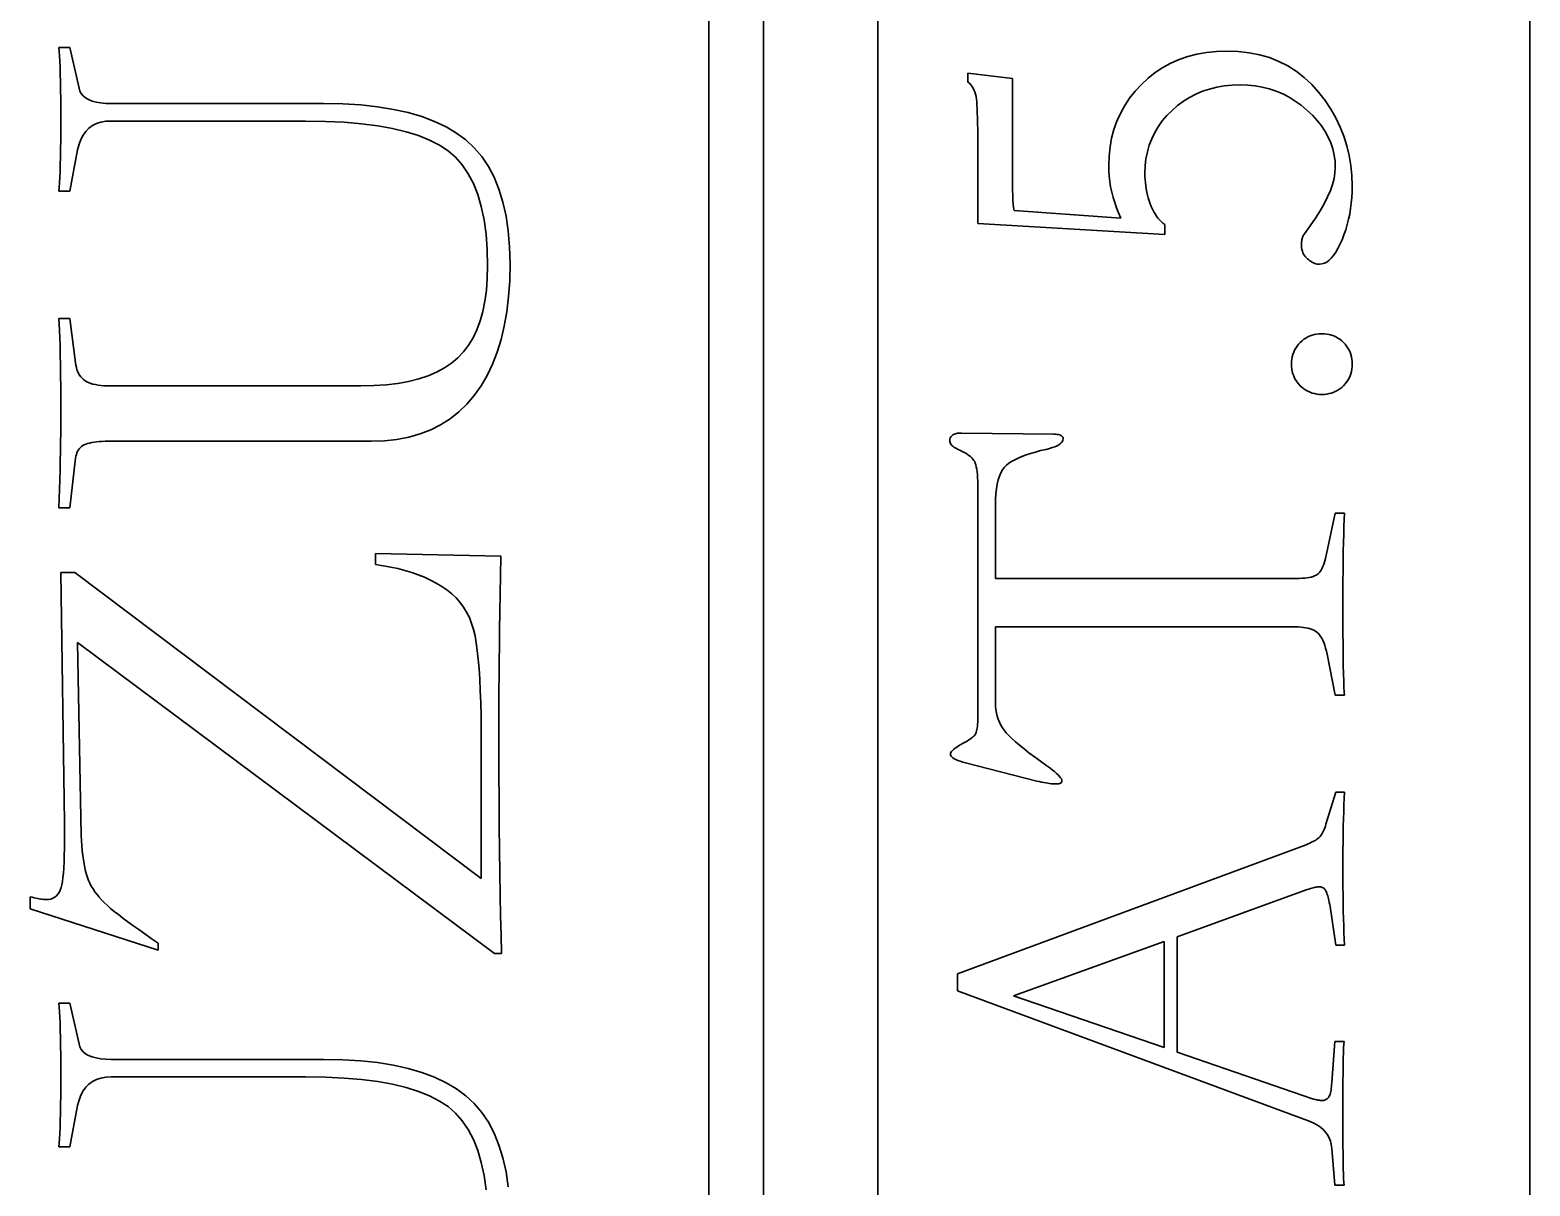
# Model space of a CAD drawing. Header units: millimetres. Extents: x -105 to 105, y -148 to 148.
# Drawn here: x -2.07 to 6.19, y 44.87 to 51.24 of the extents above; entities that cross this region are included whole.
import ezdxf

# ---------------------------------------------------------------- set-up
doc = ezdxf.new("R2010")
doc.units = ezdxf.units.MM
doc.layers.add('粗实线层', color=7, linetype='Continuous', lineweight=35)

msp = doc.modelspace()

# ---------------------------------------------------------------- linework, layer by layer
at = {"layer": '粗实线层', "color": 7, "lineweight": 35, "ltscale": 0.37}
for p, q in [((1.6696, 55.7654), (1.6696, 40.7654)), ((1.9696, 55.5154), (1.9696, 41.0154)), ((2.6, 42.3263), (2.6, 54.2046)), ((6.1943, 54.2046), (6.1943, 42.3263)), ((-1.9132, 51.1407), (-1.8514, 51.1407)), ((-1.911, 51.1193), (-1.9132, 51.1407)), ((-1.909, 51.0938), (-1.911, 51.1193)), ((-1.9073, 51.0643), (-1.909, 51.0938)), ((-1.8514, 51.1407), (-1.8012, 50.9167)), ((4.2605, 51.0748), (4.3086, 51.0913)), ((4.3086, 51.0913), (4.3589, 51.1042)), ((4.3589, 51.1042), (4.4113, 51.1133)), ((4.4113, 51.1133), (4.4659, 51.1188)), ((4.4659, 51.1188), (4.5228, 51.1207)), ((4.5228, 51.1207), (4.5858, 51.1184)), ((4.5858, 51.1184), (4.646, 51.1116)), ((4.646, 51.1116), (4.7036, 51.1002)), ((4.7036, 51.1002), (4.7583, 51.0844)), ((4.7583, 51.0844), (4.8104, 51.0639)), ((-1.9058, 51.0307), (-1.9073, 51.0643)), ((-1.9045, 50.9929), (-1.9058, 51.0307)), ((4.0901, 50.9721), (4.1294, 51.0033)), ((4.1294, 51.0033), (4.1709, 51.0308)), ((4.1709, 51.0308), (4.2146, 51.0546)), ((4.2146, 51.0546), (4.2605, 51.0748)), ((4.8104, 51.0639), (4.8597, 51.039)), ((4.8597, 51.039), (4.9063, 51.0095)), ((4.9063, 51.0095), (4.9501, 50.9755)), ((-1.9035, 50.9511), (-1.9045, 50.9929)), ((-1.9026, 50.9052), (-1.9035, 50.9511)), ((3.0972, 50.9984), (3.3417, 50.9694)), ((3.0972, 50.9501), (3.0972, 50.9984)), ((3.1052, 50.9432), (3.0972, 50.9501)), ((3.1125, 50.9354), (3.1052, 50.9432)), ((3.1191, 50.9267), (3.1125, 50.9354)), ((3.125, 50.9171), (3.1191, 50.9267)), ((3.3417, 50.9694), (3.3417, 50.5189)), ((4.0187, 50.8997), (4.0529, 50.9372)), ((4.0529, 50.9372), (4.0901, 50.9721)), ((4.4684, 50.9214), (4.4287, 50.9116)), ((4.5097, 50.9284), (4.4684, 50.9214)), ((4.5525, 50.9326), (4.5097, 50.9284)), ((4.5968, 50.934), (4.5525, 50.9326)), ((4.6387, 50.9326), (4.5968, 50.934)), ((4.6795, 50.9285), (4.6387, 50.9326)), ((4.7192, 50.9216), (4.6795, 50.9285)), ((4.7577, 50.9119), (4.7192, 50.9216)), ((4.9501, 50.9755), (4.9912, 50.9369)), ((4.9912, 50.9369), (5.0296, 50.8938)), ((-1.9021, 50.8552), (-1.9026, 50.9052)), ((-1.9017, 50.8011), (-1.9021, 50.8552)), ((-1.8012, 50.9167), (-1.7967, 50.9005)), ((-1.7967, 50.9005), (-1.7892, 50.8861)), ((-1.7892, 50.8861), (-1.7787, 50.8733)), ((-1.7787, 50.8733), (-1.7654, 50.8623)), ((-1.7654, 50.8623), (-1.7491, 50.853)), ((-1.7491, 50.853), (-1.7298, 50.8453)), ((-1.7298, 50.8453), (-1.7077, 50.8394)), ((-1.7077, 50.8394), (-1.6826, 50.8351)), ((-1.6826, 50.8351), (-1.6545, 50.8326)), ((3.1301, 50.9067), (3.125, 50.9171)), ((3.1346, 50.8953), (3.1301, 50.9067)), ((3.1384, 50.883), (3.1346, 50.8953)), ((3.1415, 50.8698), (3.1384, 50.883)), ((3.1438, 50.8557), (3.1415, 50.8698)), ((3.1454, 50.8407), (3.1438, 50.8557)), ((3.1466, 50.8236), (3.1454, 50.8407)), ((3.961, 50.8199), (3.988, 50.8606)), ((3.988, 50.8606), (4.0187, 50.8997)), ((4.2848, 50.8444), (4.2526, 50.8206)), ((4.3185, 50.8654), (4.2848, 50.8444)), ((4.3537, 50.8836), (4.3185, 50.8654)), ((4.3904, 50.899), (4.3537, 50.8836)), ((4.4287, 50.9116), (4.3904, 50.899)), ((4.7951, 50.8994), (4.7577, 50.9119)), ((4.8314, 50.8842), (4.7951, 50.8994)), ((4.8666, 50.8662), (4.8314, 50.8842)), ((4.9006, 50.8455), (4.8666, 50.8662)), ((4.9335, 50.8219), (4.9006, 50.8455)), ((5.0296, 50.8938), (5.0648, 50.8478)), ((5.0648, 50.8478), (5.0963, 50.8005)), ((-1.9016, 50.7429), (-1.9017, 50.8011)), ((-1.6545, 50.8326), (-1.6236, 50.8317)), ((-1.6236, 50.8317), (-0.4535, 50.8317)), ((-0.4535, 50.8317), (-0.3483, 50.8297)), ((-0.3483, 50.8297), (-0.2491, 50.8237)), ((-0.2491, 50.8237), (-0.1558, 50.8136)), ((-0.1558, 50.8136), (-0.0685, 50.7996)), ((-0.0685, 50.7996), (0.0129, 50.7815)), ((0.0129, 50.7815), (0.0883, 50.7594)), ((0.0883, 50.7594), (0.1577, 50.7333)), ((3.1477, 50.8032), (3.1466, 50.8236)), ((3.1487, 50.7796), (3.1477, 50.8032)), ((3.1495, 50.7526), (3.1487, 50.7796)), ((3.1502, 50.7224), (3.1495, 50.7526)), ((3.9178, 50.7337), (3.9376, 50.7776)), ((3.9376, 50.7776), (3.961, 50.8199)), ((4.1935, 50.7654), (4.168, 50.7354)), ((4.2219, 50.794), (4.1935, 50.7654)), ((4.2526, 50.8206), (4.2219, 50.794)), ((4.9653, 50.7956), (4.9335, 50.8219)), ((4.9949, 50.7675), (4.9653, 50.7956)), ((5.0215, 50.7386), (4.9949, 50.7675)), ((5.0963, 50.8005), (5.124, 50.752)), ((-1.9021, 50.6307), (-1.9017, 50.6847)), ((-1.9017, 50.6847), (-1.9016, 50.7429)), ((-1.7644, 50.6782), (-1.7793, 50.6576)), ((-1.7471, 50.6956), (-1.7644, 50.6782)), ((-1.7274, 50.7098), (-1.7471, 50.6956)), ((-1.7051, 50.7209), (-1.7274, 50.7098)), ((-1.6804, 50.7288), (-1.7051, 50.7209)), ((-1.6532, 50.7336), (-1.6804, 50.7288)), ((-1.6236, 50.7352), (-1.6532, 50.7336)), ((-0.5539, 50.7352), (-1.6236, 50.7352)), ((-0.4438, 50.7335), (-0.5539, 50.7352)), ((-0.3408, 50.7286), (-0.4438, 50.7335)), ((-0.2447, 50.7204), (-0.3408, 50.7286)), ((-0.1556, 50.7089), (-0.2447, 50.7204)), ((-0.0736, 50.6941), (-0.1556, 50.7089)), ((0.0015, 50.6761), (-0.0736, 50.6941)), ((0.0696, 50.6547), (0.0015, 50.6761)), ((0.1577, 50.7333), (0.2213, 50.7032)), ((0.2213, 50.7032), (0.2788, 50.6691)), ((3.1508, 50.6889), (3.1502, 50.7224)), ((3.1513, 50.6521), (3.1508, 50.6889)), ((3.889, 50.641), (3.9016, 50.6882)), ((3.9016, 50.6882), (3.9178, 50.7337)), ((4.1261, 50.6715), (4.1097, 50.6375)), ((4.1456, 50.7041), (4.1261, 50.6715)), ((4.168, 50.7354), (4.1456, 50.7041)), ((5.0449, 50.7088), (5.0215, 50.7386)), ((5.0652, 50.6782), (5.0449, 50.7088)), ((5.0823, 50.6468), (5.0652, 50.6782)), ((5.124, 50.752), (5.148, 50.7022)), ((5.148, 50.7022), (5.1684, 50.6512)), ((-1.9026, 50.5809), (-1.9021, 50.6307)), ((-1.8015, 50.6069), (-1.8089, 50.5768)), ((-1.7916, 50.6338), (-1.8015, 50.6069)), ((-1.7793, 50.6576), (-1.7916, 50.6338)), ((0.1307, 50.6301), (0.0696, 50.6547)), ((0.1848, 50.6022), (0.1307, 50.6301)), ((0.232, 50.5711), (0.1848, 50.6022)), ((0.2788, 50.6691), (0.3305, 50.6309)), ((0.3305, 50.6309), (0.3767, 50.5879)), ((0.3767, 50.5879), (0.418, 50.5393)), ((3.1516, 50.6121), (3.1513, 50.6521)), ((3.1518, 50.5687), (3.1516, 50.6121)), ((3.8745, 50.5419), (3.8799, 50.5922)), ((3.8799, 50.5922), (3.889, 50.641)), ((4.0962, 50.6023), (4.0857, 50.5657)), ((4.1097, 50.6375), (4.0962, 50.6023)), ((5.0964, 50.6145), (5.0823, 50.6468)), ((5.1073, 50.5814), (5.0964, 50.6145)), ((5.1684, 50.6512), (5.1851, 50.5989)), ((5.1851, 50.5989), (5.198, 50.5454)), ((-1.9045, 50.4938), (-1.9035, 50.5353)), ((-1.9035, 50.5353), (-1.9026, 50.5809)), ((-1.8089, 50.5768), (-1.8514, 50.349)), ((0.2734, 50.5352), (0.232, 50.5711)), ((0.3106, 50.4931), (0.2734, 50.5352)), ((0.418, 50.5393), (0.4545, 50.485)), ((3.1519, 50.5221), (3.1518, 50.5687)), ((3.1519, 50.1713), (3.1519, 50.5221)), ((3.3417, 50.5189), (3.3418, 50.4709)), ((3.8727, 50.4899), (3.8745, 50.5419)), ((4.0782, 50.5278), (4.0737, 50.4886)), ((4.0857, 50.5657), (4.0782, 50.5278)), ((5.1151, 50.5474), (5.1073, 50.5814)), ((5.1198, 50.5127), (5.1151, 50.5474)), ((5.1213, 50.477), (5.1198, 50.5127)), ((5.198, 50.5454), (5.2072, 50.4906)), ((-1.909, 50.3944), (-1.9073, 50.4234)), ((-1.9073, 50.4234), (-1.9058, 50.4565)), ((-1.9058, 50.4565), (-1.9045, 50.4938)), ((0.3433, 50.4449), (0.3106, 50.4931)), ((0.3716, 50.3906), (0.3433, 50.4449)), ((0.4545, 50.485), (0.4862, 50.4251)), ((0.4862, 50.4251), (0.5129, 50.3596)), ((3.3418, 50.4709), (3.3421, 50.4275)), ((3.3421, 50.4275), (3.3426, 50.3885)), ((3.8734, 50.4604), (3.8727, 50.4899)), ((3.8754, 50.431), (3.8734, 50.4604)), ((3.8788, 50.4017), (3.8754, 50.431)), ((4.0737, 50.4886), (4.0722, 50.4481)), ((4.0722, 50.4481), (4.0725, 50.4302)), ((4.0725, 50.4302), (4.0734, 50.4125)), ((5.1145, 50.4182), (5.1196, 50.4485)), ((5.1196, 50.4485), (5.1213, 50.477)), ((5.2072, 50.4906), (5.2128, 50.4346)), ((5.2128, 50.4346), (5.2147, 50.3773)), ((-1.9132, 50.349), (-1.911, 50.3696)), ((-1.8514, 50.349), (-1.9132, 50.349)), ((-1.911, 50.3696), (-1.909, 50.3944)), ((0.3956, 50.3302), (0.3716, 50.3906)), ((0.5129, 50.3596), (0.5348, 50.2885)), ((3.3426, 50.3885), (3.3433, 50.3541)), ((3.3433, 50.3541), (3.3442, 50.3242)), ((3.8835, 50.3725), (3.8788, 50.4017)), ((3.8896, 50.3435), (3.8835, 50.3725)), ((3.897, 50.3146), (3.8896, 50.3435)), ((4.0734, 50.4125), (4.0748, 50.395)), ((4.0748, 50.395), (4.0769, 50.3778)), ((4.0769, 50.3778), (4.0795, 50.3608)), ((4.0795, 50.3608), (4.0827, 50.344)), ((4.0827, 50.344), (4.0864, 50.3274)), ((5.0787, 50.3169), (5.0941, 50.3524)), ((5.0941, 50.3524), (5.106, 50.3862)), ((5.106, 50.3862), (5.1145, 50.4182)), ((5.2141, 50.3454), (5.2124, 50.314)), ((5.2147, 50.3773), (5.2141, 50.3454)), ((0.4153, 50.2636), (0.3956, 50.3302)), ((0.4305, 50.1908), (0.4153, 50.2636)), ((0.5348, 50.2885), (0.5519, 50.2116)), ((3.3442, 50.3242), (3.3452, 50.2988)), ((3.3452, 50.2988), (3.3465, 50.2778)), ((3.3465, 50.2778), (3.3479, 50.2614)), ((3.3479, 50.2614), (3.3496, 50.2495)), ((3.9058, 50.2858), (3.897, 50.3146)), ((3.916, 50.2572), (3.9058, 50.2858)), ((3.9275, 50.2287), (3.916, 50.2572)), ((4.0864, 50.3274), (4.0908, 50.3111)), ((4.0908, 50.3111), (4.0957, 50.295)), ((4.0957, 50.295), (4.1012, 50.2791)), ((4.1012, 50.2791), (4.1072, 50.2638)), ((4.1072, 50.2638), (4.1137, 50.2493)), ((5.0378, 50.2407), (5.0599, 50.2797)), ((5.0599, 50.2797), (5.0787, 50.3169)), ((5.2096, 50.283), (5.2057, 50.2527)), ((5.2124, 50.314), (5.2096, 50.283)), ((0.4414, 50.112), (0.4305, 50.1908)), ((0.5519, 50.2116), (0.564, 50.1292)), ((3.3496, 50.2495), (3.3514, 50.2421)), ((3.3514, 50.2421), (3.9403, 50.2003)), ((3.9403, 50.2003), (3.9275, 50.2287)), ((4.1137, 50.2493), (4.1206, 50.2357)), ((4.1206, 50.2357), (4.128, 50.223)), ((4.128, 50.223), (4.1358, 50.2111)), ((4.1358, 50.2111), (4.1441, 50.2002)), ((4.1441, 50.2002), (4.1528, 50.19)), ((4.1528, 50.19), (4.162, 50.1808)), ((4.162, 50.1808), (4.1716, 50.1724)), ((4.9832, 50.1576), (5.0122, 50.2)), ((5.0122, 50.2), (5.0378, 50.2407)), ((5.1944, 50.1935), (5.1871, 50.1646)), ((5.2006, 50.2228), (5.1944, 50.1935)), ((5.2057, 50.2527), (5.2006, 50.2228)), ((0.448, 50.027), (0.4414, 50.112)), ((0.564, 50.1292), (0.5713, 50.0411)), ((4.1816, 50.1102), (3.1519, 50.1713)), ((4.1716, 50.1724), (4.1816, 50.1649)), ((4.1816, 50.1649), (4.1816, 50.1102)), ((4.9387, 50.0876), (4.9405, 50.0933)), ((4.9405, 50.0933), (4.9426, 50.0987)), ((4.9426, 50.0987), (4.945, 50.1039)), ((4.945, 50.1039), (4.9477, 50.1088)), ((4.9477, 50.1088), (4.9508, 50.1134)), ((4.9508, 50.1134), (4.9832, 50.1576)), ((5.169, 50.1085), (5.1584, 50.0812)), ((5.1786, 50.1363), (5.169, 50.1085)), ((5.1871, 50.1646), (5.1786, 50.1363)), ((0.4502, 49.9358), (0.448, 50.027)), ((0.5713, 50.0411), (0.5738, 49.9474)), ((4.9347, 50.0555), (4.9348, 50.0624)), ((4.935, 50.0454), (4.9347, 50.0555)), ((4.9348, 50.0624), (4.9353, 50.0691)), ((4.936, 50.0358), (4.935, 50.0454)), ((4.9353, 50.0691), (4.9361, 50.0755)), ((4.9377, 50.0266), (4.936, 50.0358)), ((4.9361, 50.0755), (4.9373, 50.0817)), ((4.9373, 50.0817), (4.9387, 50.0876)), ((4.9401, 50.0179), (4.9377, 50.0266)), ((4.9431, 50.0096), (4.9401, 50.0179)), ((4.9468, 50.0018), (4.9431, 50.0096)), ((5.1235, 50.0123), (5.1115, 49.9947)), ((5.1354, 50.0325), (5.1235, 50.0123)), ((5.147, 50.0555), (5.1354, 50.0325)), ((5.1584, 50.0812), (5.147, 50.0555)), ((0.4486, 49.8675), (0.4502, 49.9358)), ((0.5738, 49.9474), (0.5718, 49.8553)), ((4.9512, 49.9944), (4.9468, 50.0018)), ((4.9563, 49.9875), (4.9512, 49.9944)), ((4.9621, 49.981), (4.9563, 49.9875)), ((4.9685, 49.975), (4.9621, 49.981)), ((4.9752, 49.9695), (4.9685, 49.975)), ((4.9819, 49.9646), (4.9752, 49.9695)), ((4.9886, 49.9602), (4.9819, 49.9646)), ((4.9952, 49.9565), (4.9886, 49.9602)), ((5.0019, 49.9533), (4.9952, 49.9565)), ((5.0085, 49.9507), (5.0019, 49.9533)), ((5.015, 49.9487), (5.0085, 49.9507)), ((5.0215, 49.9472), (5.015, 49.9487)), ((5.028, 49.9463), (5.0215, 49.9472)), ((5.0345, 49.9461), (5.028, 49.9463)), ((5.0479, 49.9474), (5.0345, 49.9461)), ((5.061, 49.9515), (5.0479, 49.9474)), ((5.074, 49.9582), (5.061, 49.9515)), ((5.0867, 49.9677), (5.074, 49.9582)), ((5.0992, 49.9798), (5.0867, 49.9677)), ((5.1115, 49.9947), (5.0992, 49.9798)), ((0.4436, 49.8031), (0.4486, 49.8675)), ((0.5718, 49.8553), (0.5659, 49.7677)), ((0.4354, 49.7427), (0.4436, 49.8031)), ((0.5659, 49.7677), (0.556, 49.6843)), ((0.4092, 49.6336), (0.4239, 49.6862)), ((0.4239, 49.6862), (0.4354, 49.7427)), ((0.556, 49.6843), (0.5422, 49.6054)), ((-1.911, 49.6159), (-1.9132, 49.6462)), ((-1.9132, 49.6462), (-1.8514, 49.6462)), ((-1.909, 49.5808), (-1.911, 49.6159)), ((-1.8514, 49.6462), (-1.8205, 49.4029)), ((0.3911, 49.585), (0.4092, 49.6336)), ((0.5422, 49.6054), (0.5245, 49.5308)), ((-1.9073, 49.5409), (-1.909, 49.5808)), ((-1.9058, 49.496), (-1.9073, 49.5409)), ((0.3451, 49.4996), (0.3698, 49.5403)), ((0.3698, 49.5403), (0.3911, 49.585)), ((0.5245, 49.5308), (0.5028, 49.4606)), ((4.9191, 49.5049), (4.9283, 49.5148)), ((4.9283, 49.5148), (4.9381, 49.524)), ((4.9381, 49.524), (4.9485, 49.5322)), ((4.9485, 49.5322), (4.9592, 49.5394)), ((4.9592, 49.5394), (4.9705, 49.5457)), ((4.9705, 49.5457), (4.9822, 49.551)), ((4.9822, 49.551), (4.9943, 49.5554)), ((4.9943, 49.5554), (5.0069, 49.5588)), ((5.0069, 49.5588), (5.0199, 49.5612)), ((5.0199, 49.5612), (5.0334, 49.5626)), ((5.0334, 49.5626), (5.0473, 49.5631)), ((5.0473, 49.5631), (5.0613, 49.5626)), ((5.0613, 49.5626), (5.0747, 49.5612)), ((5.0747, 49.5612), (5.0878, 49.5588)), ((5.0878, 49.5588), (5.1003, 49.5554)), ((5.1003, 49.5554), (5.1125, 49.551)), ((5.1125, 49.551), (5.1242, 49.5457)), ((5.1242, 49.5457), (5.1354, 49.5394)), ((5.1354, 49.5394), (5.1462, 49.5322)), ((5.1462, 49.5322), (5.1565, 49.524)), ((5.1565, 49.524), (5.1664, 49.5148)), ((5.1664, 49.5148), (5.1756, 49.5049)), ((-1.9045, 49.4463), (-1.9058, 49.496)), ((-1.9035, 49.3918), (-1.9045, 49.4463)), ((0.2512, 49.4006), (0.286, 49.4299)), ((0.286, 49.4299), (0.3172, 49.4628)), ((0.3172, 49.4628), (0.3451, 49.4996)), ((0.5028, 49.4606), (0.4772, 49.3947)), ((4.8819, 49.4232), (4.8843, 49.4362)), ((4.8843, 49.4362), (4.8877, 49.4488)), ((4.8877, 49.4488), (4.8921, 49.4609)), ((4.8921, 49.4609), (4.8974, 49.4726)), ((4.8974, 49.4726), (4.9036, 49.4838)), ((4.9036, 49.4838), (4.9109, 49.4946)), ((4.9109, 49.4946), (4.9191, 49.5049)), ((5.1756, 49.5049), (5.1838, 49.4946)), ((5.1838, 49.4946), (5.191, 49.4838)), ((5.191, 49.4838), (5.1973, 49.4726)), ((5.1973, 49.4726), (5.2026, 49.4609)), ((5.2026, 49.4609), (5.2069, 49.4488)), ((5.2069, 49.4488), (5.2103, 49.4362)), ((5.2103, 49.4362), (5.2127, 49.4232)), ((-1.9026, 49.3323), (-1.9035, 49.3918)), ((-1.8205, 49.4029), (-1.8186, 49.3894)), ((-1.8186, 49.3894), (-1.8159, 49.3767)), ((-1.8159, 49.3767), (-1.8126, 49.3648)), ((-1.8126, 49.3648), (-1.8085, 49.3538)), ((-1.8085, 49.3538), (-1.8036, 49.3435)), ((0.1217, 49.3311), (0.169, 49.3511)), ((0.169, 49.3511), (0.2121, 49.3743)), ((0.2121, 49.3743), (0.2512, 49.4006)), ((0.4772, 49.3947), (0.4477, 49.3332)), ((4.88, 49.3958), (4.8805, 49.4097)), ((4.8805, 49.3818), (4.88, 49.3958)), ((4.8805, 49.4097), (4.8819, 49.4232)), ((4.8819, 49.3683), (4.8805, 49.3818)), ((4.8843, 49.3553), (4.8819, 49.3683)), ((4.8877, 49.3427), (4.8843, 49.3553)), ((5.2103, 49.3553), (5.2069, 49.3427)), ((5.2127, 49.3683), (5.2103, 49.3553)), ((5.2127, 49.4232), (5.2142, 49.4097)), ((5.2142, 49.3818), (5.2127, 49.3683)), ((5.2142, 49.4097), (5.2147, 49.3958)), ((5.2147, 49.3958), (5.2142, 49.3818)), ((-1.9021, 49.268), (-1.9026, 49.3323)), ((-1.9017, 49.1989), (-1.9021, 49.268)), ((-1.8036, 49.3435), (-1.798, 49.3341)), ((-1.798, 49.3341), (-1.7917, 49.3254)), ((-1.7917, 49.3254), (-1.7847, 49.3176)), ((-1.7847, 49.3176), (-1.7769, 49.3106)), ((-1.7769, 49.3106), (-1.7684, 49.3044)), ((-1.7684, 49.3044), (-1.759, 49.2989)), ((-1.759, 49.2989), (-1.7485, 49.294)), ((-1.7485, 49.294), (-1.7371, 49.2896)), ((-1.7371, 49.2896), (-1.7245, 49.2859)), ((-1.7245, 49.2859), (-1.7109, 49.2827)), ((-1.7109, 49.2827), (-1.6963, 49.2801)), ((-1.6963, 49.2801), (-1.6807, 49.278)), ((-1.6807, 49.278), (-1.664, 49.2766)), ((-1.664, 49.2766), (-1.6462, 49.2757)), ((-1.6462, 49.2757), (-1.6274, 49.2754)), ((-1.6274, 49.2754), (-0.2488, 49.2754)), ((-0.2488, 49.2754), (-0.1767, 49.277)), ((-0.1767, 49.277), (-0.1088, 49.2816)), ((-0.1088, 49.2816), (-0.0449, 49.2893)), ((-0.0449, 49.2893), (0.0147, 49.3002)), ((0.0147, 49.3002), (0.0703, 49.3141)), ((0.0703, 49.3141), (0.1217, 49.3311)), ((0.4142, 49.2761), (0.3768, 49.2233)), ((0.4477, 49.3332), (0.4142, 49.2761)), ((4.8921, 49.3306), (4.8877, 49.3427)), ((4.8974, 49.3189), (4.8921, 49.3306)), ((4.9036, 49.3077), (4.8974, 49.3189)), ((4.9109, 49.2969), (4.9036, 49.3077)), ((4.9191, 49.2866), (4.9109, 49.2969)), ((4.9283, 49.2767), (4.9191, 49.2866)), ((4.9381, 49.2675), (4.9283, 49.2767)), ((4.9485, 49.2593), (4.9381, 49.2675)), ((5.1565, 49.2675), (5.1462, 49.2593)), ((5.1664, 49.2767), (5.1565, 49.2675)), ((5.1756, 49.2866), (5.1664, 49.2767)), ((5.1838, 49.2969), (5.1756, 49.2866)), ((5.191, 49.3077), (5.1838, 49.2969)), ((5.1973, 49.3189), (5.191, 49.3077)), ((5.2026, 49.3306), (5.1973, 49.3189)), ((5.2069, 49.3427), (5.2026, 49.3306)), ((-1.9016, 49.1248), (-1.9017, 49.1989)), ((0.3768, 49.2233), (0.3357, 49.1753)), ((4.9592, 49.2521), (4.9485, 49.2593)), ((4.9705, 49.2458), (4.9592, 49.2521)), ((4.9822, 49.2405), (4.9705, 49.2458)), ((4.9943, 49.2361), (4.9822, 49.2405)), ((5.0069, 49.2328), (4.9943, 49.2361)), ((5.0199, 49.2303), (5.0069, 49.2328)), ((5.0334, 49.2289), (5.0199, 49.2303)), ((5.0473, 49.2284), (5.0334, 49.2289)), ((5.0613, 49.2289), (5.0473, 49.2284)), ((5.0747, 49.2303), (5.0613, 49.2289)), ((5.0878, 49.2328), (5.0747, 49.2303)), ((5.1003, 49.2361), (5.0878, 49.2328)), ((5.1125, 49.2405), (5.1003, 49.2361)), ((5.1242, 49.2458), (5.1125, 49.2405)), ((5.1354, 49.2521), (5.1242, 49.2458)), ((5.1462, 49.2593), (5.1354, 49.2521)), ((-1.9017, 49.0717), (-1.9016, 49.1248)), ((0.2911, 49.1322), (0.243, 49.0943)), ((0.3357, 49.1753), (0.2911, 49.1322)), ((-1.9026, 48.966), (-1.9021, 49.0187)), ((-1.9021, 49.0187), (-1.9017, 49.0717)), ((0.1364, 49.0336), (0.0779, 49.0108)), ((0.1914, 49.0614), (0.1364, 49.0336)), ((0.243, 49.0943), (0.1914, 49.0614)), ((-1.9035, 48.9135), (-1.9026, 48.966)), ((-1.7936, 48.9363), (-1.7994, 48.93)), ((-1.7871, 48.9419), (-1.7936, 48.9363)), ((-1.78, 48.9468), (-1.7871, 48.9419)), ((-1.7722, 48.9511), (-1.78, 48.9468)), ((-1.7636, 48.9547), (-1.7722, 48.9511)), ((-1.7539, 48.958), (-1.7636, 48.9547)), ((-1.7432, 48.9609), (-1.7539, 48.958)), ((-1.7315, 48.9634), (-1.7432, 48.9609)), ((-1.7187, 48.9655), (-1.7315, 48.9634)), ((-1.7048, 48.9673), (-1.7187, 48.9655)), ((-1.6899, 48.9686), (-1.7048, 48.9673)), ((-1.674, 48.9696), (-1.6899, 48.9686)), ((-1.657, 48.9702), (-1.674, 48.9696)), ((-1.639, 48.9704), (-1.657, 48.9702)), ((-0.1909, 48.9704), (-1.639, 48.9704)), ((-0.1185, 48.9729), (-0.1909, 48.9704)), ((-0.0495, 48.9805), (-0.1185, 48.9729)), ((0.0159, 48.9931), (-0.0495, 48.9805)), ((0.0779, 49.0108), (0.0159, 48.9931)), ((2.9974, 48.9742), (2.9981, 48.9821)), ((2.9978, 48.9685), (2.9974, 48.9742)), ((2.9992, 48.963), (2.9978, 48.9685)), ((2.9981, 48.9821), (3, 48.9892)), ((3.0014, 48.9577), (2.9992, 48.963)), ((3, 48.9892), (3.0032, 48.9955)), ((3.0046, 48.9526), (3.0014, 48.9577)), ((3.0032, 48.9955), (3.0077, 49.001)), ((3.0087, 48.9476), (3.0046, 48.9526)), ((3.0077, 49.001), (3.0135, 49.0056)), ((3.0136, 48.9429), (3.0087, 48.9476)), ((3.0135, 49.0056), (3.0206, 49.0093)), ((3.0195, 48.9384), (3.0136, 48.9429)), ((3.0262, 48.934), (3.0195, 48.9384)), ((3.0206, 49.0093), (3.0289, 49.0123)), ((3.0339, 48.9299), (3.0262, 48.934)), ((3.0289, 49.0123), (3.0386, 49.0143)), ((3.0386, 49.0143), (3.0495, 49.0156)), ((3.0495, 49.0156), (3.0618, 49.016)), ((3.0618, 49.016), (3.5702, 49.0096)), ((3.562, 48.9354), (3.5461, 48.9305)), ((3.576, 48.9406), (3.562, 48.9354)), ((3.5702, 49.0096), (3.58, 49.0093)), ((3.5881, 48.946), (3.576, 48.9406)), ((3.58, 49.0093), (3.5887, 49.0086)), ((3.5984, 48.9517), (3.5881, 48.946)), ((3.5887, 49.0086), (3.5965, 49.0073)), ((3.5965, 49.0073), (3.6032, 49.0055)), ((3.6068, 48.9576), (3.5984, 48.9517)), ((3.6032, 49.0055), (3.6088, 49.0031)), ((3.6133, 48.9638), (3.6068, 48.9576)), ((3.6088, 49.0031), (3.6135, 49.0003)), ((3.618, 48.9702), (3.6133, 48.9638)), ((3.6135, 49.0003), (3.6171, 48.997)), ((3.6171, 48.997), (3.6197, 48.9931)), ((3.6208, 48.9769), (3.618, 48.9702)), ((3.6197, 48.9931), (3.6212, 48.9887)), ((3.6217, 48.9838), (3.6208, 48.9769)), ((3.6212, 48.9887), (3.6217, 48.9838)), ((-1.9058, 48.8093), (-1.9045, 48.8613)), ((-1.9045, 48.8613), (-1.9035, 48.9135)), ((-1.8205, 48.8777), (-1.8514, 48.6035)), ((-1.8186, 48.8882), (-1.8205, 48.8777)), ((-1.8161, 48.8979), (-1.8186, 48.8882)), ((-1.8129, 48.907), (-1.8161, 48.8979)), ((-1.8091, 48.9154), (-1.8129, 48.907)), ((-1.8046, 48.9231), (-1.8091, 48.9154)), ((-1.7994, 48.93), (-1.8046, 48.9231)), ((3.0425, 48.9259), (3.0339, 48.9299)), ((3.0567, 48.9195), (3.0425, 48.9259)), ((3.0698, 48.9129), (3.0567, 48.9195)), ((3.0818, 48.9063), (3.0698, 48.9129)), ((3.0927, 48.8997), (3.0818, 48.9063)), ((3.1024, 48.8929), (3.0927, 48.8997)), ((3.111, 48.8861), (3.1024, 48.8929)), ((3.1185, 48.8793), (3.111, 48.8861)), ((3.1248, 48.8724), (3.1185, 48.8793)), ((3.1301, 48.8654), (3.1248, 48.8724)), ((3.1342, 48.8583), (3.1301, 48.8654)), ((3.1375, 48.8505), (3.1342, 48.8583)), ((3.3379, 48.859), (3.3228, 48.8492)), ((3.3549, 48.8685), (3.3379, 48.859)), ((3.3739, 48.8776), (3.3549, 48.8685)), ((3.3948, 48.8865), (3.3739, 48.8776)), ((3.4177, 48.895), (3.3948, 48.8865)), ((3.4424, 48.9032), (3.4177, 48.895)), ((3.4692, 48.9111), (3.4424, 48.9032)), ((3.4978, 48.9187), (3.4692, 48.9111)), ((3.5284, 48.9259), (3.4978, 48.9187)), ((3.5461, 48.9305), (3.5284, 48.9259)), ((-1.9073, 48.7575), (-1.9058, 48.8093)), ((3.1405, 48.841), (3.1375, 48.8505)), ((3.1432, 48.8299), (3.1405, 48.841)), ((3.1455, 48.8171), (3.1432, 48.8299)), ((3.1474, 48.8028), (3.1455, 48.8171)), ((3.149, 48.7869), (3.1474, 48.8028)), ((3.1503, 48.7694), (3.149, 48.7869)), ((3.1512, 48.7502), (3.1503, 48.7694)), ((3.2704, 48.7788), (3.2637, 48.7578)), ((3.2784, 48.7974), (3.2704, 48.7788)), ((3.2875, 48.8137), (3.2784, 48.7974)), ((3.2979, 48.8275), (3.2875, 48.8137)), ((3.3095, 48.839), (3.2979, 48.8275)), ((3.3228, 48.8492), (3.3095, 48.839)), ((-1.911, 48.6546), (-1.909, 48.7059)), ((-1.909, 48.7059), (-1.9073, 48.7575)), ((3.1517, 48.7294), (3.1512, 48.7502)), ((3.1519, 48.7071), (3.1517, 48.7294)), ((3.1519, 47.4617), (3.1519, 48.7071)), ((3.2539, 48.7086), (3.2509, 48.6804)), ((3.2582, 48.7344), (3.2539, 48.7086)), ((3.2637, 48.7578), (3.2582, 48.7344)), ((-1.9132, 48.6035), (-1.911, 48.6546)), ((-1.8514, 48.6035), (-1.9132, 48.6035)), ((3.249, 48.6499), (3.2484, 48.617)), ((3.2484, 48.617), (3.2484, 48.2147)), ((3.2509, 48.6804), (3.249, 48.6499)), ((5.0666, 48.3241), (5.1213, 48.5751)), ((5.1213, 48.5751), (5.1728, 48.5751)), ((5.171, 48.5394), (5.1693, 48.5005)), ((5.1728, 48.5751), (5.171, 48.5394)), ((5.1679, 48.4583), (5.1667, 48.413)), ((5.1693, 48.5005), (5.1679, 48.4583)), ((5.1656, 48.3644), (5.1647, 48.3125)), ((5.1667, 48.413), (5.1656, 48.3644)), ((-0.1677, 48.2907), (-0.1677, 48.3525)), ((-0.1677, 48.3525), (0.5236, 48.337)), ((-0.1251, 48.2846), (-0.1677, 48.2907)), ((-0.0839, 48.2773), (-0.1251, 48.2846)), ((-0.044, 48.2686), (-0.0839, 48.2773)), ((0.5236, 48.337), (0.5213, 48.2302)), ((5.0473, 48.2682), (5.0517, 48.2775)), ((5.0517, 48.2775), (5.0558, 48.2878)), ((5.0558, 48.2878), (5.0597, 48.299)), ((5.0597, 48.299), (5.0633, 48.3111)), ((5.0633, 48.3111), (5.0666, 48.3241)), ((5.1647, 48.3125), (5.164, 48.2575)), ((-1.9016, 48.2482), (-1.8244, 48.2482)), ((-1.8823, 46.8696), (-1.9016, 48.2482)), ((-1.8244, 48.2482), (0.4154, 46.5607)), ((-0.0055, 48.2586), (-0.044, 48.2686)), ((0.0317, 48.2473), (-0.0055, 48.2586)), ((0.0675, 48.2346), (0.0317, 48.2473)), ((0.102, 48.2207), (0.0675, 48.2346)), ((0.1351, 48.2054), (0.102, 48.2207)), ((0.1668, 48.1889), (0.1351, 48.2054)), ((0.5213, 48.2302), (0.5194, 48.1276)), ((3.2484, 48.2147), (4.9057, 48.2147)), ((4.9057, 48.2147), (4.9225, 48.2149)), ((4.9225, 48.2149), (4.9382, 48.2156)), ((4.9382, 48.2156), (4.9526, 48.2166)), ((4.9526, 48.2166), (4.966, 48.2181)), ((4.966, 48.2181), (4.9781, 48.2199)), ((4.9781, 48.2199), (4.9891, 48.2222)), ((4.9891, 48.2222), (4.999, 48.225)), ((4.999, 48.225), (5.0077, 48.2281)), ((5.0077, 48.2281), (5.0152, 48.2317)), ((5.0152, 48.2317), (5.0216, 48.2356)), ((5.0216, 48.2356), (5.0273, 48.2403)), ((5.0273, 48.2403), (5.0327, 48.2459)), ((5.0327, 48.2459), (5.0378, 48.2524)), ((5.0378, 48.2524), (5.0427, 48.2598)), ((5.0427, 48.2598), (5.0473, 48.2682)), ((5.1636, 48.1993), (5.1633, 48.1378)), ((5.164, 48.2575), (5.1636, 48.1993)), ((0.1972, 48.171), (0.1668, 48.1889)), ((0.2258, 48.1516), (0.1972, 48.171)), ((0.2521, 48.1304), (0.2258, 48.1516)), ((0.2762, 48.1076), (0.2521, 48.1304)), ((0.2979, 48.0829), (0.2762, 48.1076)), ((0.5194, 48.1276), (0.5176, 48.0291)), ((5.1633, 48.1378), (5.1632, 48.0731)), ((0.3174, 48.0566), (0.2979, 48.0829)), ((0.3346, 48.0285), (0.3174, 48.0566)), ((0.3496, 47.9987), (0.3346, 48.0285)), ((0.5176, 48.0291), (0.5161, 47.9348)), ((5.1632, 48.0731), (5.1633, 47.9916)), ((0.3622, 47.9671), (0.3496, 47.9987)), ((0.3726, 47.9338), (0.3622, 47.9671)), ((3.2484, 47.9476), (3.2484, 47.5518)), ((4.9025, 47.9476), (3.2484, 47.9476)), ((4.9182, 47.9473), (4.9025, 47.9476)), ((4.933, 47.9465), (4.9182, 47.9473)), ((4.9469, 47.945), (4.933, 47.9465)), ((4.9599, 47.943), (4.9469, 47.945)), ((4.9721, 47.9404), (4.9599, 47.943)), ((5.1633, 47.9916), (5.1636, 47.9171)), ((-1.8089, 47.8621), (-1.7896, 46.8001)), ((0.4888, 46.1475), (-1.8089, 47.8621)), ((0.3807, 47.8987), (0.3726, 47.9338)), ((0.3873, 47.8604), (0.3807, 47.8987)), ((0.3932, 47.8173), (0.3873, 47.8604)), ((0.5161, 47.9348), (0.5149, 47.8447)), ((4.9834, 47.9372), (4.9721, 47.9404)), ((4.9939, 47.9334), (4.9834, 47.9372)), ((5.0034, 47.9291), (4.9939, 47.9334)), ((5.0121, 47.9242), (5.0034, 47.9291)), ((5.02, 47.9186), (5.0121, 47.9242)), ((5.0272, 47.9122), (5.02, 47.9186)), ((5.0341, 47.9045), (5.0272, 47.9122)), ((5.0406, 47.8955), (5.0341, 47.9045)), ((5.0468, 47.8852), (5.0406, 47.8955)), ((5.0526, 47.8736), (5.0468, 47.8852)), ((5.058, 47.8607), (5.0526, 47.8736)), ((5.0631, 47.8466), (5.058, 47.8607)), ((5.1636, 47.9171), (5.164, 47.8495)), ((0.3984, 47.7693), (0.3932, 47.8173)), ((0.5149, 47.8447), (0.5138, 47.7587)), ((5.0678, 47.8311), (5.0631, 47.8466)), ((5.0722, 47.8144), (5.0678, 47.8311)), ((5.0763, 47.7964), (5.0722, 47.8144)), ((5.1213, 47.5711), (5.0763, 47.7964)), ((5.164, 47.8495), (5.1647, 47.7889)), ((5.1647, 47.7889), (5.1656, 47.7352)), ((0.4029, 47.7165), (0.3984, 47.7693)), ((0.4067, 47.6588), (0.4029, 47.7165)), ((0.5138, 47.7587), (0.513, 47.6769)), ((5.1656, 47.7352), (5.1667, 47.6885)), ((0.4099, 47.5964), (0.4067, 47.6588)), ((0.513, 47.6769), (0.5124, 47.5993)), ((5.1667, 47.6885), (5.1679, 47.6487)), ((5.1679, 47.6487), (5.1693, 47.6159)), ((5.1693, 47.6159), (5.171, 47.59)), ((0.4123, 47.5291), (0.4099, 47.5964)), ((0.414, 47.457), (0.4123, 47.5291)), ((0.5124, 47.5993), (0.5121, 47.5259)), ((3.2484, 47.5518), (3.2483, 47.5309)), ((3.2483, 47.5309), (3.2493, 47.5109)), ((5.1728, 47.5711), (5.1213, 47.5711)), ((5.171, 47.59), (5.1728, 47.5711)), ((0.4151, 47.38), (0.414, 47.457)), ((0.5121, 47.5259), (0.512, 47.4566)), ((0.512, 47.4566), (0.5121, 47.2954)), ((3.1514, 47.434), (3.1517, 47.4474)), ((3.1517, 47.4474), (3.1519, 47.4617)), ((3.2493, 47.5109), (3.2514, 47.4915)), ((3.2514, 47.4915), (3.2546, 47.473)), ((3.2546, 47.473), (3.2589, 47.4552)), ((3.2589, 47.4552), (3.2643, 47.4383)), ((0.4154, 47.2982), (0.4151, 47.38)), ((3.1406, 47.3619), (3.1427, 47.3675)), ((3.1427, 47.3675), (3.1447, 47.3741)), ((3.1447, 47.3741), (3.1463, 47.3817)), ((3.1463, 47.3817), (3.1478, 47.3902)), ((3.1478, 47.3902), (3.1491, 47.3997)), ((3.1491, 47.3997), (3.1501, 47.4102)), ((3.1501, 47.4102), (3.1509, 47.4216)), ((3.1509, 47.4216), (3.1514, 47.434)), ((3.2643, 47.4383), (3.2707, 47.422)), ((3.2707, 47.422), (3.2783, 47.4066)), ((3.2783, 47.4066), (3.2869, 47.3919)), ((3.2869, 47.3919), (3.2967, 47.378)), ((3.2967, 47.378), (3.3083, 47.3639)), ((3.3083, 47.3639), (3.3225, 47.3485)), ((0.4154, 46.5607), (0.4154, 47.2982)), ((0.5121, 47.2954), (0.5126, 47.141)), ((3.0261, 47.2789), (3.0353, 47.2855)), ((3.0353, 47.2855), (3.0459, 47.2924)), ((3.0459, 47.2924), (3.058, 47.2996)), ((3.058, 47.2996), (3.0714, 47.3072)), ((3.0714, 47.3072), (3.0825, 47.313)), ((3.0825, 47.313), (3.0927, 47.3187)), ((3.0927, 47.3187), (3.102, 47.3243)), ((3.102, 47.3243), (3.1103, 47.3299)), ((3.1103, 47.3299), (3.1177, 47.3354)), ((3.1177, 47.3354), (3.1241, 47.3408)), ((3.1241, 47.3408), (3.1296, 47.3462)), ((3.1296, 47.3462), (3.1342, 47.3515)), ((3.1342, 47.3515), (3.1379, 47.3567)), ((3.1379, 47.3567), (3.1406, 47.3619)), ((3.3225, 47.3485), (3.3395, 47.332)), ((3.3395, 47.332), (3.359, 47.3142)), ((3.359, 47.3142), (3.3812, 47.2951)), ((3.3812, 47.2951), (3.406, 47.2749)), ((3.0006, 47.2461), (3.0013, 47.2507)), ((3.0014, 47.2409), (3.0006, 47.2461)), ((3.0013, 47.2507), (3.0035, 47.2557)), ((3.004, 47.2359), (3.0014, 47.2409)), ((3.0035, 47.2557), (3.007, 47.261)), ((3.0082, 47.2309), (3.004, 47.2359)), ((3.007, 47.261), (3.0119, 47.2667)), ((3.014, 47.226), (3.0082, 47.2309)), ((3.0119, 47.2667), (3.0183, 47.2726)), ((3.0215, 47.2211), (3.014, 47.226)), ((3.0183, 47.2726), (3.0261, 47.2789)), ((3.0307, 47.2163), (3.0215, 47.2211)), ((3.0416, 47.2116), (3.0307, 47.2163)), ((3.0542, 47.2069), (3.0416, 47.2116)), ((3.0684, 47.2023), (3.0542, 47.2069)), ((3.0843, 47.1978), (3.0684, 47.2023)), ((3.406, 47.2749), (3.4334, 47.2534)), ((3.4334, 47.2534), (3.4635, 47.2308)), ((3.4635, 47.2308), (3.4962, 47.2068)), ((3.4962, 47.2068), (3.5316, 47.1817)), ((0.5126, 47.141), (0.5134, 46.9933)), ((3.4769, 47.098), (3.0843, 47.1978)), ((3.5316, 47.1817), (3.5475, 47.1704)), ((3.5475, 47.1704), (3.5617, 47.1598)), ((3.5617, 47.1598), (3.5743, 47.1498)), ((3.5743, 47.1498), (3.5851, 47.1405)), ((3.5851, 47.1405), (3.5944, 47.1318)), ((3.5944, 47.1318), (3.6019, 47.1238)), ((3.6019, 47.1238), (3.6077, 47.1164)), ((3.6077, 47.1164), (3.6119, 47.1096)), ((3.4901, 47.095), (3.4769, 47.098)), ((3.5026, 47.0922), (3.4901, 47.095)), ((3.5145, 47.0898), (3.5026, 47.0922)), ((3.5258, 47.0877), (3.5145, 47.0898)), ((3.5364, 47.086), (3.5258, 47.0877)), ((3.5464, 47.0845), (3.5364, 47.086)), ((3.5557, 47.0834), (3.5464, 47.0845)), ((3.5644, 47.0826), (3.5557, 47.0834)), ((3.5725, 47.0821), (3.5644, 47.0826)), ((3.5799, 47.0819), (3.5725, 47.0821)), ((3.5866, 47.0821), (3.5799, 47.0819)), ((3.5926, 47.0826), (3.5866, 47.0821)), ((3.5979, 47.0834), (3.5926, 47.0826)), ((3.6025, 47.0845), (3.5979, 47.0834)), ((3.6064, 47.086), (3.6025, 47.0845)), ((3.6096, 47.0877), (3.6064, 47.086)), ((3.6121, 47.0898), (3.6096, 47.0877)), ((3.6119, 47.1096), (3.6144, 47.1035)), ((3.6139, 47.0922), (3.6121, 47.0898)), ((3.6149, 47.095), (3.6139, 47.0922)), ((3.6144, 47.1035), (3.6153, 47.098)), ((3.6153, 47.098), (3.6149, 47.095)), ((5.0699, 46.8599), (5.1246, 47.0369)), ((5.1246, 47.0369), (5.1728, 47.0369)), ((5.1728, 47.0369), (5.171, 47.0031)), ((0.5134, 46.9933), (0.5144, 46.8523)), ((5.1693, 46.9675), (5.1679, 46.93)), ((5.171, 47.0031), (5.1693, 46.9675)), ((-1.8817, 46.8189), (-1.8823, 46.8696)), ((5.1667, 46.8907), (5.1656, 46.8494)), ((5.1679, 46.93), (5.1667, 46.8907)), ((-1.8816, 46.7718), (-1.8817, 46.8189)), ((-1.7896, 46.8001), (-1.7879, 46.7699)), ((0.5144, 46.8523), (0.5158, 46.718)), ((5.0253, 46.7812), (5.0302, 46.7852)), ((5.0302, 46.7852), (5.0345, 46.7891)), ((5.0345, 46.7891), (5.0383, 46.7933)), ((5.0383, 46.7933), (5.0421, 46.7981)), ((5.0421, 46.7981), (5.0457, 46.8036)), ((5.0457, 46.8036), (5.0494, 46.8097)), ((5.0494, 46.8097), (5.053, 46.8164)), ((5.053, 46.8164), (5.0565, 46.8239)), ((5.0565, 46.8239), (5.0599, 46.8319)), ((5.0599, 46.8319), (5.0633, 46.8406)), ((5.0633, 46.8406), (5.0666, 46.8499)), ((5.0666, 46.8499), (5.0699, 46.8599)), ((5.1647, 46.8063), (5.164, 46.7614)), ((5.1656, 46.8494), (5.1647, 46.8063)), ((-1.8826, 46.6885), (-1.8819, 46.7284)), ((-1.8819, 46.7284), (-1.8816, 46.7718)), ((-1.7879, 46.7699), (-1.7858, 46.7413)), ((-1.7858, 46.7413), (-1.7833, 46.7142)), ((-1.7833, 46.7142), (-1.7804, 46.6885)), ((0.5158, 46.718), (0.5175, 46.5905)), ((3.0392, 46.0361), (4.9604, 46.7473)), ((4.9604, 46.7473), (4.971, 46.7517)), ((4.971, 46.7517), (4.9809, 46.7561)), ((4.9809, 46.7561), (4.9901, 46.7605)), ((4.9901, 46.7605), (4.9985, 46.7648)), ((4.9985, 46.7648), (5.0063, 46.769)), ((5.0063, 46.769), (5.0133, 46.7731)), ((5.0133, 46.7731), (5.0197, 46.7772)), ((5.0197, 46.7772), (5.0253, 46.7812)), ((5.1636, 46.7146), (5.1633, 46.6659)), ((5.164, 46.7614), (5.1636, 46.7146)), ((-1.8873, 46.5909), (-1.8853, 46.6198)), ((-1.8853, 46.6198), (-1.8838, 46.6524)), ((-1.8838, 46.6524), (-1.8826, 46.6885)), ((-1.7804, 46.6885), (-1.7771, 46.6644)), ((-1.7771, 46.6644), (-1.7734, 46.6418)), ((-1.7734, 46.6418), (-1.7693, 46.6207)), ((-1.7693, 46.6207), (-1.7649, 46.6011)), ((5.1633, 46.6659), (5.1632, 46.6153)), ((-1.8958, 46.5259), (-1.8925, 46.5439)), ((-1.8925, 46.5439), (-1.8897, 46.5656)), ((-1.8897, 46.5656), (-1.8873, 46.5909)), ((-1.7649, 46.6011), (-1.7601, 46.583)), ((-1.7601, 46.583), (-1.7548, 46.5664)), ((-1.7548, 46.5664), (-1.7489, 46.5507)), ((-1.7489, 46.5507), (-1.7418, 46.5349)), ((0.5175, 46.5905), (0.5195, 46.4696)), ((5.1632, 46.6153), (5.1633, 46.5648)), ((5.1633, 46.5648), (5.1636, 46.5161)), ((-2.0715, 46.4603), (-2.0602, 46.4573)), ((-2.0715, 46.3946), (-2.0715, 46.4603)), ((-2.0602, 46.4573), (-2.0494, 46.4547)), ((-2.0494, 46.4547), (-2.0392, 46.4524)), ((-1.9457, 46.4521), (-1.9355, 46.4578)), ((-1.9355, 46.4578), (-1.9262, 46.4651)), ((-1.9262, 46.4651), (-1.9181, 46.474)), ((-1.9181, 46.474), (-1.9109, 46.4845)), ((-1.9109, 46.4845), (-1.9048, 46.4967)), ((-1.9048, 46.4967), (-1.8998, 46.5105)), ((-1.8998, 46.5105), (-1.8958, 46.5259)), ((-1.7418, 46.5349), (-1.7336, 46.5193)), ((-1.7336, 46.5193), (-1.7243, 46.5037)), ((-1.7243, 46.5037), (-1.7138, 46.4882)), ((-1.7138, 46.4882), (-1.7023, 46.4728)), ((-1.7023, 46.4728), (-1.6896, 46.4575)), ((-1.6896, 46.4575), (-1.6758, 46.4423)), ((0.5195, 46.4696), (0.5219, 46.3555)), ((4.9669, 46.4995), (4.2492, 46.2388)), ((4.9756, 46.5025), (4.9669, 46.4995)), ((4.9839, 46.5053), (4.9756, 46.5025)), ((4.9916, 46.5077), (4.9839, 46.5053)), ((4.9988, 46.5098), (4.9916, 46.5077)), ((5.0055, 46.5115), (4.9988, 46.5098)), ((5.0117, 46.513), (5.0055, 46.5115)), ((5.0173, 46.5141), (5.0117, 46.513)), ((5.0225, 46.5149), (5.0173, 46.5141)), ((5.0271, 46.5154), (5.0225, 46.5149)), ((5.0312, 46.5156), (5.0271, 46.5154)), ((5.0363, 46.5153), (5.0312, 46.5156)), ((5.041, 46.5146), (5.0363, 46.5153)), ((5.0455, 46.5134), (5.041, 46.5146)), ((5.0498, 46.5117), (5.0455, 46.5134)), ((5.0538, 46.5095), (5.0498, 46.5117)), ((5.0575, 46.5069), (5.0538, 46.5095)), ((5.061, 46.5037), (5.0575, 46.5069)), ((5.0642, 46.5001), (5.061, 46.5037)), ((5.0671, 46.496), (5.0642, 46.5001)), ((5.0699, 46.4914), (5.0671, 46.496)), ((5.0724, 46.4862), (5.0699, 46.4914)), ((5.0749, 46.4803), (5.0724, 46.4862)), ((5.0773, 46.4736), (5.0749, 46.4803)), ((5.0796, 46.4662), (5.0773, 46.4736)), ((5.0819, 46.458), (5.0796, 46.4662)), ((5.0841, 46.4491), (5.0819, 46.458)), ((5.1636, 46.5161), (5.164, 46.4693)), ((5.164, 46.4693), (5.1647, 46.4243)), ((-1.3648, 46.1667), (-2.0715, 46.3946)), ((-2.0392, 46.4524), (-2.0295, 46.4504)), ((-2.0295, 46.4504), (-2.0204, 46.4487)), ((-2.0204, 46.4487), (-2.0117, 46.4473)), ((-2.0117, 46.4473), (-2.0037, 46.4462)), ((-2.0037, 46.4462), (-1.9962, 46.4454)), ((-1.9962, 46.4454), (-1.9892, 46.445)), ((-1.9892, 46.445), (-1.9827, 46.4448)), ((-1.9827, 46.4448), (-1.9693, 46.4456)), ((-1.9693, 46.4456), (-1.957, 46.448)), ((-1.957, 46.448), (-1.9457, 46.4521)), ((-1.6758, 46.4423), (-1.6609, 46.4271)), ((-1.6609, 46.4271), (-1.6448, 46.412)), ((-1.6448, 46.412), (-1.6271, 46.3964)), ((-1.6271, 46.3964), (-1.6071, 46.3796)), ((-1.6071, 46.3796), (-1.5847, 46.3618)), ((5.0863, 46.4395), (5.0841, 46.4491)), ((5.0884, 46.4291), (5.0863, 46.4395)), ((5.0904, 46.418), (5.0884, 46.4291)), ((5.0924, 46.4061), (5.0904, 46.418)), ((5.1246, 46.1937), (5.0924, 46.4061)), ((5.1647, 46.4243), (5.1656, 46.3812)), ((5.1656, 46.3812), (5.1667, 46.34)), ((-1.5847, 46.3618), (-1.5601, 46.3428)), ((-1.5601, 46.3428), (-1.5333, 46.3227)), ((-1.5333, 46.3227), (-1.5041, 46.3015)), ((-1.5041, 46.3015), (-1.4727, 46.2791)), ((0.5219, 46.3555), (0.5245, 46.2481)), ((5.1667, 46.34), (5.1679, 46.3006)), ((5.1679, 46.3006), (5.1693, 46.2631)), ((-1.4727, 46.2791), (-1.4391, 46.2557)), ((-1.4391, 46.2557), (-1.4031, 46.2311)), ((-1.4031, 46.2311), (-1.3648, 46.2054)), ((0.5245, 46.2481), (0.5274, 46.1475)), ((4.1784, 46.2131), (3.3482, 45.9138)), ((4.1784, 45.6306), (4.1784, 46.2131)), ((4.2492, 46.2388), (4.2492, 45.6048)), ((5.1693, 46.2631), (5.171, 46.2275)), ((5.171, 46.2275), (5.1728, 46.1937)), ((-1.3648, 46.2054), (-1.3648, 46.1667)), ((0.5274, 46.1475), (0.4888, 46.1475)), ((5.1728, 46.1937), (5.1246, 46.1937)), ((3.0392, 45.9427), (3.0392, 46.0361)), ((4.983, 45.2219), (3.0392, 45.9427)), ((3.3482, 45.9138), (4.1784, 45.6306)), ((-1.9132, 45.8733), (-1.8514, 45.8733)), ((-1.911, 45.8519), (-1.9132, 45.8733)), ((-1.909, 45.8265), (-1.911, 45.8519)), ((-1.9073, 45.7969), (-1.909, 45.8265)), ((-1.9058, 45.7633), (-1.9073, 45.7969)), ((-1.8514, 45.8733), (-1.8012, 45.6493)), ((-1.9045, 45.7256), (-1.9058, 45.7633)), ((-1.9035, 45.6837), (-1.9045, 45.7256)), ((-1.9026, 45.6378), (-1.9035, 45.6837)), ((-1.9021, 45.5878), (-1.9026, 45.6378)), ((-1.8012, 45.6493), (-1.7967, 45.6331)), ((-1.7967, 45.6331), (-1.7892, 45.6187)), ((5.102, 45.4375), (5.1181, 45.6628)), ((5.1181, 45.6628), (5.1696, 45.6628)), ((5.1684, 45.6478), (5.1673, 45.6274)), ((5.1696, 45.6628), (5.1684, 45.6478)), ((-1.9017, 45.5337), (-1.9021, 45.5878)), ((-1.7892, 45.6187), (-1.7787, 45.606)), ((-1.7787, 45.606), (-1.7654, 45.5949)), ((-1.7654, 45.5949), (-1.7491, 45.5856)), ((-1.7491, 45.5856), (-1.7298, 45.5779)), ((-1.7298, 45.5779), (-1.7077, 45.572)), ((-1.7077, 45.572), (-1.6826, 45.5677)), ((-1.6826, 45.5677), (-1.6545, 45.5652)), ((-1.6545, 45.5652), (-1.6236, 45.5643)), ((-1.6236, 45.5643), (-0.4535, 45.5643)), ((-0.4535, 45.5643), (-0.3483, 45.5623)), ((-0.3483, 45.5623), (-0.2491, 45.5563)), ((-0.2491, 45.5563), (-0.1558, 45.5463)), ((-0.1558, 45.5463), (-0.0685, 45.5322)), ((4.2492, 45.6048), (4.9958, 45.3474)), ((5.1655, 45.5701), (5.1648, 45.5332)), ((5.1663, 45.6015), (5.1655, 45.5701)), ((5.1673, 45.6274), (5.1663, 45.6015)), ((-1.9016, 45.4755), (-1.9017, 45.5337)), ((-1.9017, 45.4174), (-1.9016, 45.4755)), ((-1.6532, 45.4662), (-1.6804, 45.4615)), ((-1.6236, 45.4678), (-1.6532, 45.4662)), ((-0.5539, 45.4678), (-1.6236, 45.4678)), ((-0.4438, 45.4661), (-0.5539, 45.4678)), ((-0.3408, 45.4612), (-0.4438, 45.4661)), ((-0.0685, 45.5322), (0.0129, 45.5141)), ((0.0129, 45.5141), (0.0883, 45.492)), ((0.0883, 45.492), (0.1577, 45.4659)), ((0.1577, 45.4659), (0.2213, 45.4358)), ((5.1642, 45.4909), (5.1638, 45.4431)), ((5.1648, 45.5332), (5.1642, 45.4909)), ((-1.9021, 45.3634), (-1.9017, 45.4174)), ((-1.7793, 45.3902), (-1.7916, 45.3664)), ((-1.7644, 45.4108), (-1.7793, 45.3902)), ((-1.7471, 45.4282), (-1.7644, 45.4108)), ((-1.7274, 45.4425), (-1.7471, 45.4282)), ((-1.7051, 45.4535), (-1.7274, 45.4425)), ((-1.6804, 45.4615), (-1.7051, 45.4535)), ((-0.2447, 45.453), (-0.3408, 45.4612)), ((-0.1556, 45.4415), (-0.2447, 45.453)), ((-0.0736, 45.4268), (-0.1556, 45.4415)), ((0.0015, 45.4087), (-0.0736, 45.4268)), ((0.0696, 45.3874), (0.0015, 45.4087)), ((0.1307, 45.3627), (0.0696, 45.3874)), ((0.2213, 45.4358), (0.2788, 45.4017)), ((0.2788, 45.4017), (0.3305, 45.3635)), ((5.0947, 45.3792), (5.0964, 45.3868)), ((5.0964, 45.3868), (5.0979, 45.3953)), ((5.0979, 45.3953), (5.0992, 45.4046)), ((5.0992, 45.4046), (5.1003, 45.4147)), ((5.1003, 45.4147), (5.1013, 45.4257)), ((5.1013, 45.4257), (5.102, 45.4375)), ((5.1634, 45.3899), (5.1632, 45.3311)), ((5.1638, 45.4431), (5.1634, 45.3899)), ((-1.9035, 45.2679), (-1.9026, 45.3136)), ((-1.9026, 45.3136), (-1.9021, 45.3634)), ((-1.8089, 45.3095), (-1.8514, 45.0816)), ((-1.8015, 45.3395), (-1.8089, 45.3095)), ((-1.7916, 45.3664), (-1.8015, 45.3395)), ((0.1848, 45.3348), (0.1307, 45.3627)), ((0.232, 45.3037), (0.1848, 45.3348)), ((0.2734, 45.2678), (0.232, 45.3037)), ((0.3305, 45.3635), (0.3767, 45.3205)), ((0.3767, 45.3205), (0.418, 45.2719)), ((4.9958, 45.3474), (5.0021, 45.3456)), ((5.0021, 45.3456), (5.0082, 45.3439)), ((5.0082, 45.3439), (5.014, 45.3425)), ((5.014, 45.3425), (5.0195, 45.3412)), ((5.0195, 45.3412), (5.0248, 45.3402)), ((5.0248, 45.3402), (5.0298, 45.3393)), ((5.0298, 45.3393), (5.0346, 45.3386)), ((5.0346, 45.3386), (5.0391, 45.3381)), ((5.0391, 45.3381), (5.0433, 45.3378)), ((5.0433, 45.3378), (5.0473, 45.3377)), ((5.0473, 45.3377), (5.0523, 45.3379)), ((5.0523, 45.3379), (5.0571, 45.3385)), ((5.0571, 45.3385), (5.0616, 45.3395)), ((5.0616, 45.3395), (5.0659, 45.3408)), ((5.0659, 45.3408), (5.0699, 45.3426)), ((5.0699, 45.3426), (5.0736, 45.3447)), ((5.0736, 45.3447), (5.0771, 45.3472)), ((5.0771, 45.3472), (5.0803, 45.3501)), ((5.0803, 45.3501), (5.0832, 45.3534)), ((5.0832, 45.3534), (5.0859, 45.357)), ((5.0859, 45.357), (5.0884, 45.3613)), ((5.0884, 45.3613), (5.0907, 45.3664)), ((5.0907, 45.3664), (5.0928, 45.3724)), ((5.0928, 45.3724), (5.0947, 45.3792)), ((5.1632, 45.3311), (5.1632, 45.2669)), ((-1.9058, 45.1891), (-1.9045, 45.2264)), ((-1.9045, 45.2264), (-1.9035, 45.2679)), ((0.3106, 45.2257), (0.2734, 45.2678)), ((0.3433, 45.1776), (0.3106, 45.2257)), ((0.418, 45.2719), (0.4545, 45.2177)), ((0.4545, 45.2177), (0.4862, 45.1578)), ((5.0038, 45.2129), (4.983, 45.2219)), ((5.1632, 45.2669), (5.1632, 45.2027)), ((-1.909, 45.127), (-1.9073, 45.156)), ((-1.9073, 45.156), (-1.9058, 45.1891)), ((0.3716, 45.1232), (0.3433, 45.1776)), ((0.4862, 45.1578), (0.5129, 45.0922)), ((5.0227, 45.2026), (5.0038, 45.2129)), ((5.0396, 45.191), (5.0227, 45.2026)), ((5.0545, 45.1781), (5.0396, 45.191)), ((5.0674, 45.164), (5.0545, 45.1781)), ((5.0783, 45.1485), (5.0674, 45.164)), ((5.0873, 45.1318), (5.0783, 45.1485)), ((5.0942, 45.1138), (5.0873, 45.1318)), ((5.1632, 45.2027), (5.1634, 45.144)), ((5.1634, 45.144), (5.1638, 45.0907)), ((-1.9132, 45.0816), (-1.911, 45.1022)), ((-1.8514, 45.0816), (-1.9132, 45.0816)), ((-1.911, 45.1022), (-1.909, 45.127)), ((0.3956, 45.0628), (0.3716, 45.1232)), ((0.4153, 44.9962), (0.3956, 45.0628)), ((0.5129, 45.0922), (0.5348, 45.0211)), ((5.0991, 45.0944), (5.0942, 45.1138)), ((5.102, 45.0738), (5.0991, 45.0944)), ((5.1181, 44.8711), (5.102, 45.0738)), ((5.1638, 45.0907), (5.1642, 45.043)), ((0.4305, 44.9235), (0.4153, 44.9962)), ((0.5348, 45.0211), (0.5519, 44.9443)), ((5.1642, 45.043), (5.1648, 45.0006)), ((5.1648, 45.0006), (5.1655, 44.9638)), ((0.4414, 44.8446), (0.4305, 44.9235)), ((0.5519, 44.9443), (0.564, 44.8618)), ((5.1655, 44.9638), (5.1663, 44.9324)), ((5.1663, 44.9324), (5.1673, 44.9065)), ((5.1673, 44.9065), (5.1684, 44.8861)), ((5.1684, 44.8861), (5.1696, 44.8711)), ((5.1696, 44.8711), (5.1181, 44.8711))]:
    msp.add_line(p, q, dxfattribs=at)

doc.saveas('drawing.dxf')
